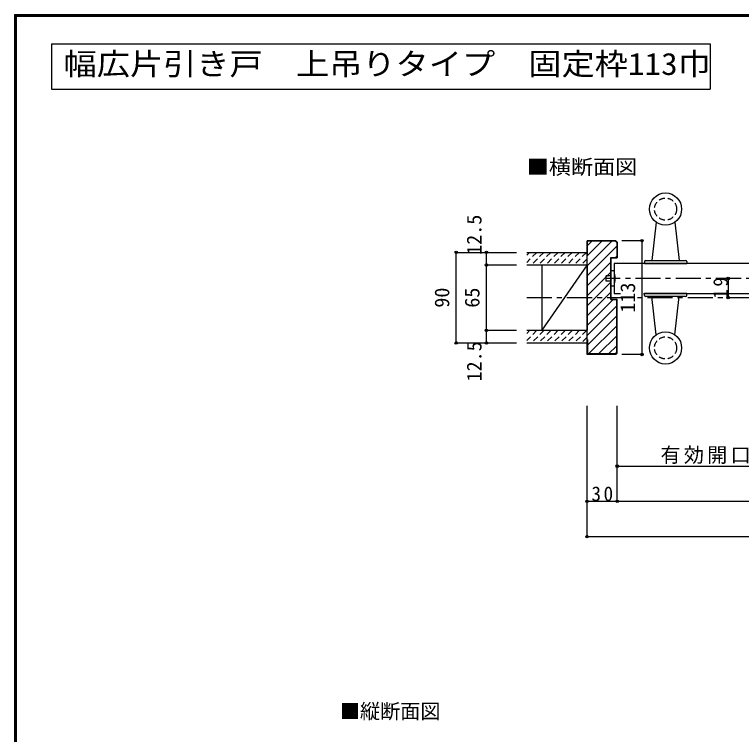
# Model space of a CAD drawing. Units: millimetres at full size, sheet at 1:5. Extents: x -973 to 977, y -718 to 696.
# Drawn here: x -973 to -251, y -20 to 696 of the extents above; entities that cross this region are included whole.
import ezdxf
from ezdxf.enums import TextEntityAlignment as Align

# ---------------------------------------------------------------- set-up
doc = ezdxf.new("R2010")
doc.units = ezdxf.units.MM
doc.header["$LTSCALE"] = 5
doc.header["$PDMODE"] = 32
doc.header["$PDSIZE"] = 2.5
doc.linetypes.add('CHAIN1', pattern=[8, 5, -1, 1, -1])
doc.linetypes.add('DASHED1', pattern=[1.8, 1.2, -0.6])
for name, color, linetype in [('0-1_通り芯', 4, 'CHAIN1'), ('0-2_柱', 3, 'Continuous'), ('0-3_仕上げ', 2, 'Continuous'), ('0-4_枠', 3, 'Continuous'), ('0-5_ケーシング', 3, 'Continuous'), ('0-6_扉', 6, 'Continuous'), ('0-7_金物', 7, 'Continuous'), ('0-A_文字', 3, 'Continuous'), ('0-B_寸法', 7, 'Continuous'), ('0-C_ハッチ', 4, 'DASHED1'), ('F-1_枠', 7, 'Continuous')]:
    doc.layers.add(name, color=color, linetype=linetype)
doc.styles.add('ＭＳ ゴシック', font='')
doc.styles.get('ＭＳ ゴシック').set_extended_font_data('MS Gothic')

msp = doc.modelspace()

# ---------------------------------------------------------------- linework, layer by layer
at = {"layer": '0-1_通り芯'}
msp.add_line((-464.382, 414.494), (467.765, 414.494), dxfattribs=at)
at = {"layer": '0-2_柱', "color": 7}
msp.add_line((-404.382, 446.994), (-449.382, 381.994), dxfattribs=at)
at = {"layer": '0-2_柱'}
for p, q in [((-449.382, 446.994), (-449.382, 381.994)), ((-404.382, 446.994), (-404.382, 381.994))]:
    msp.add_line(p, q, dxfattribs=at)
at = {"layer": '0-3_仕上げ'}
for p, q in [((-464.382, 459.494), (-404.382, 459.494)), ((-464.382, 446.994), (-404.382, 446.994)), ((-464.382, 381.994), (-404.382, 381.994)), ((-464.382, 369.494), (-404.382, 369.494))]:
    msp.add_line(p, q, dxfattribs=at)
at = {"layer": '0-4_枠'}
for p, q in [((-375.796, 470.994), (-404.382, 470.994)), ((-404.382, 357.994), (-404.382, 470.994)), ((-376.003, 470.494), (-403.882, 470.494)), ((-403.882, 455.994), (-403.882, 470.494)), ((-376.003, 470.494), (-374.882, 469.372)), ((-374.382, 469.579), (-375.796, 470.994)), ((-374.382, 469.579), (-374.382, 453.994)), ((-374.882, 469.372), (-374.882, 454.494)), ((-403.882, 455.994), (-404.382, 455.994)), ((-380.882, 454.494), (-374.882, 454.494)), ((-380.882, 412.494), (-380.882, 454.494)), ((-380.382, 453.994), (-374.382, 453.994)), ((-380.382, 412.994), (-380.382, 453.994)), ((-380.882, 412.494), (-374.882, 412.494)), ((-380.382, 412.994), (-374.382, 412.994)), ((-374.882, 359.908), (-374.882, 412.494)), ((-374.382, 359.408), (-374.382, 412.994)), ((-403.882, 372.994), (-404.382, 372.994)), ((-403.882, 372.994), (-403.882, 358.494)), ((-375.796, 357.994), (-404.382, 357.994)), ((-376.296, 358.494), (-403.882, 358.494)), ((-374.882, 359.908), (-376.296, 358.494)), ((-375.796, 357.994), (-374.382, 359.408))]:
    msp.add_line(p, q, dxfattribs=at)
at = {"layer": '0-5_ケーシング'}
for p, q in [((-335.632, 489.439), (-339.882, 451.494)), ((-317.132, 489.439), (-312.882, 451.494)), ((-347.382, 450.494), (-347.382, 448.494)), ((-347.382, 448.494), (-305.382, 448.494)), ((-346.382, 451.494), (-306.382, 451.494)), ((-305.382, 450.494), (-305.382, 448.494)), ((-347.382, 416.494), (-347.382, 418.494)), ((-305.382, 418.494), (-347.382, 418.494)), ((-306.382, 415.494), (-346.382, 415.494)), ((-335.632, 377.549), (-339.882, 415.494)), ((-317.132, 377.549), (-312.882, 415.494)), ((-305.382, 416.494), (-305.382, 418.494))]:
    msp.add_line(p, q, dxfattribs=at)
for centre in [(-326.382, 502.494), (-326.382, 364.494)]:
    msp.add_circle(centre, 16, dxfattribs=at)
at = {"layer": '0-5_ケーシング', "linetype": 'DASHED1'}
for centre in [(-326.382, 502.494), (-326.382, 364.494)]:
    msp.add_circle(centre, 11, dxfattribs=at)
at = {"layer": '0-5_ケーシング'}
for centre, start, end in [((-346.382, 450.494), 90, 180), ((-306.382, 450.494), 0, 90), ((-346.382, 416.494), 180, 270), ((-306.382, 416.494), 270, 0)]:
    msp.add_arc(centre, 1, start, end, dxfattribs=at)
at = {"layer": '0-6_扉'}
for p, q in [((-377.382, 448.494), (-377.382, 418.494)), ((-190.372, 448.494), (-377.382, 448.494)), ((-377.382, 418.494), (-371.086, 418.494)), ((-348.212, 418.494), (-190.372, 418.494))]:
    msp.add_line(p, q, dxfattribs=at)
at = {"layer": '0-7_金物'}
for p, q in [((-377.382, 440.994), (-380.382, 440.994)), ((-380.382, 425.994), (-380.382, 440.994)), ((-380.382, 435.994), (-385.382, 435.994)), ((-385.382, 430.994), (-385.382, 435.994)), ((-380.382, 430.994), (-385.382, 430.994)), ((-377.382, 425.994), (-380.382, 425.994))]:
    msp.add_line(p, q, dxfattribs=at)
msp.add_arc((-407.833, 433.494), 31.361, 346.16371, 13.83632, dxfattribs=at)
at = {"layer": '0-A_文字'}
for p, q in [((-936.498, 666.667), (-936.498, 621.667)), ((-936.498, 666.667), (-282.143, 666.667)), ((-282.143, 666.667), (-282.143, 621.667)), ((-936.498, 621.667), (-282.143, 621.667))]:
    msp.add_line(p, q, dxfattribs=at)
at = {"layer": '0-B_寸法', "color": 4}
for p, q in [((-349.722, 470.994), (-369.722, 470.994)), ((-349.722, 357.994), (-349.722, 470.994)), ((-534.382, 369.494), (-534.382, 459.494)), ((-534.382, 459.494), (-474.382, 459.494)), ((-504.382, 369.494), (-504.382, 459.494)), ((-504.382, 446.994), (-474.382, 446.994)), ((-264.134, 433.494), (-264.134, 414.494)), ((-504.382, 381.994), (-474.382, 381.994)), ((-534.382, 369.494), (-474.382, 369.494)), ((-349.722, 357.994), (-369.722, 357.994)), ((-404.382, 176.994), (-404.382, 306.994)), ((-374.382, 211.994), (-374.382, 306.994)), ((-374.382, 246.994), (-75.847, 246.994)), ((-374.382, 211.994), (-404.382, 211.994)), ((377.688, 211.994), (-374.382, 211.994)), ((-404.382, 176.994), (407.688, 176.994))]:
    msp.add_line(p, q, dxfattribs=at)
at = {"layer": '0-B_寸法', "color": 4, "linetype": 'CHAIN1'}
msp.add_line((388.688, 433.494), (-385.382, 433.494), dxfattribs=at)
at = {"layer": '0-B_寸法'}
for p in [(-349.722, 470.994), (-534.382, 459.494), (-504.382, 459.494), (-504.382, 446.994), (-264.134, 433.494), (-264.134, 414.494), (-504.382, 381.994), (-534.382, 369.494), (-504.382, 369.494), (-349.722, 357.994), (-374.382, 246.994), (-404.382, 211.994), (-374.382, 211.994), (-404.382, 176.994)]:
    msp.add_point(p, dxfattribs=at)
at = {"layer": '0-C_ハッチ', "linetype": 'Continuous'}
for p, q in [((-404.382, 446.012), (-379.9, 470.494)), ((-403.882, 456.411), (-389.8, 470.494)), ((-403.882, 466.311), (-399.699, 470.494)), ((-404.382, 436.112), (-374.882, 465.613)), ((-404.382, 455.911), (-404.3, 455.994)), ((-376.101, 454.494), (-374.882, 455.713)), ((-404.382, 426.213), (-380.882, 449.713)), ((-404.382, 416.313), (-380.882, 439.813)), ((-404.382, 406.414), (-380.882, 429.914)), ((-404.382, 396.514), (-380.882, 420.014)), ((-404.382, 386.615), (-378.503, 412.494)), ((-404.382, 376.715), (-374.882, 406.216)), ((-403.882, 367.316), (-374.882, 396.316)), ((-402.805, 358.494), (-374.882, 386.417)), ((-392.905, 358.494), (-374.882, 376.517)), ((-383.006, 358.494), (-374.882, 366.618))]:
    msp.add_line(p, q, dxfattribs=at)
at = {"layer": '0-C_ハッチ'}
for p, q in [((-454.435, 459.494), (-464.382, 449.547)), ((-461.506, 459.494), (-464.382, 456.618)), ((-447.364, 459.494), (-459.864, 446.994)), ((-440.293, 459.494), (-452.793, 446.994)), ((-433.222, 459.494), (-445.722, 446.994)), ((-426.151, 459.494), (-438.651, 446.994)), ((-419.08, 459.494), (-431.58, 446.994)), ((-412.009, 459.494), (-424.509, 446.994)), ((-404.938, 459.494), (-417.438, 446.994)), ((-404.382, 452.978), (-410.367, 446.994)), ((-454.153, 381.994), (-464.382, 371.765)), ((-461.224, 381.994), (-464.382, 378.836)), ((-447.082, 381.994), (-459.582, 369.494)), ((-440.011, 381.994), (-452.511, 369.494)), ((-432.94, 381.994), (-445.44, 369.494)), ((-425.869, 381.994), (-438.369, 369.494)), ((-418.798, 381.994), (-431.298, 369.494)), ((-411.727, 381.994), (-424.227, 369.494)), ((-404.656, 381.994), (-417.156, 369.494)), ((-404.382, 375.197), (-410.085, 369.494))]:
    msp.add_line(p, q, dxfattribs=at)
at = {"layer": 'F-1_枠', "color": 6}
for p, q in [((-973.347, 695.833), (-973.347, -700.833)), ((-973.347, 695.833), (976.653, 695.833)), ((-973.347, 695), (976.653, 695)), ((-973.347, 694.167), (976.653, 694.167)), ((-972.514, 695.833), (-972.514, -700.833)), ((-971.68, 695.833), (-971.68, -700.833))]:
    msp.add_line(p, q, dxfattribs=at)

# ---------------------------------------------------------------- texts
at = {"layer": '0-A_文字', "style": 'ＭＳ ゴシック', "width": 1.1}
msp.add_text('幅広片引き戸\u3000上吊りタイプ\u3000固定枠113巾', height=21.99, dxfattribs=at).set_placement((-924.623, 629.167), align=Align.BOTTOM_LEFT)
at = {"layer": '0-A_文字', "color": 7, "style": 'ＭＳ ゴシック', "width": 1.1}
msp.add_text('■横断面図', height=14.66, dxfattribs=at).set_placement((-464.382, 532.704), align=Align.BOTTOM_LEFT)
at = {"layer": '0-A_文字', "color": 7, "style": 'ＭＳ ゴシック'}
msp.add_text('■縦断面図', height=14.66, dxfattribs=at).set_placement((-650.065, -8.322), align=Align.BOTTOM_LEFT)
at = {"layer": '0-B_寸法', "style": 'ＭＳ ゴシック'}
for s, p in [('12.5', (-504.878, 457.015)), ('113', (-352.222, 399.494)), ('90', (-536.882, 404.494)), ('65', (-506.882, 404.494)), ('12.5', (-504.878, 331.183))]:
    msp.add_text(s, height=14.66, rotation=90, dxfattribs=at).set_placement(p, align=Align.BOTTOM_LEFT)
at = {"layer": '0-B_寸法', "insert": (-264.134, 413.369), "char_height": 14.66, "attachment_point": 7, "rotation": 90, "style": 'ＭＳ ゴシック'}
msp.add_mtext('\\T1.27;\\W0.95;19', dxfattribs=at)
at = {"layer": '0-B_寸法', "char_height": 14.66, "attachment_point": 7, "style": 'ＭＳ ゴシック'}
for s, insert in [('\\T1.16;有効開口寸法＝1,000', (-331.364, 246.994)), ('\\T1.27;\\W0.95;30', (-400.007, 211.994))]:
    msp.add_mtext(s, dxfattribs=dict(at, insert=insert))

doc.saveas('drawing.dxf')
